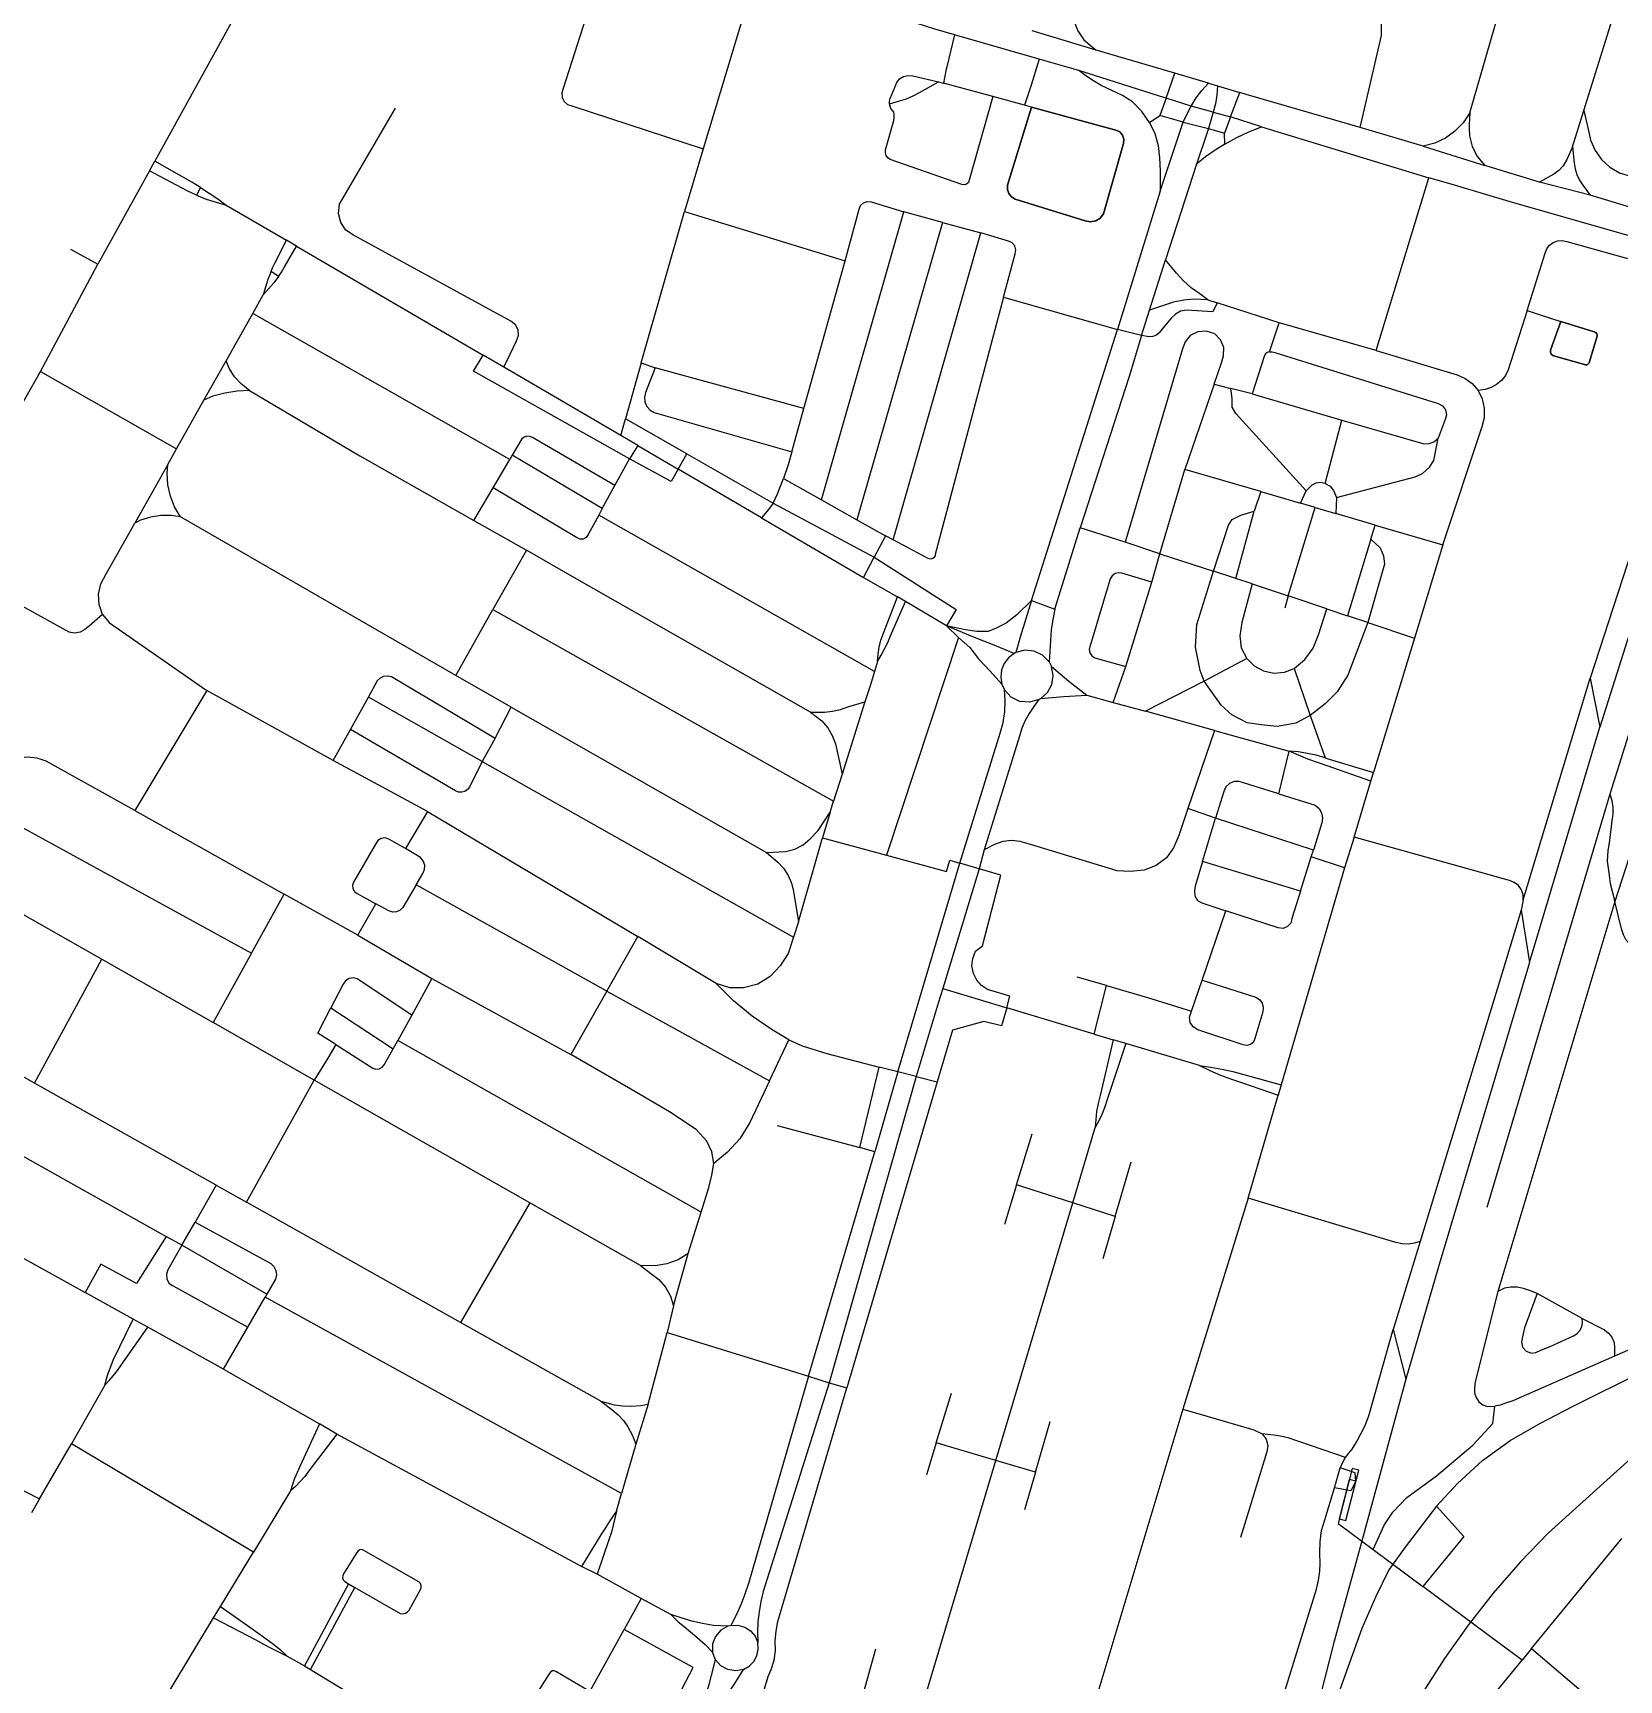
# Model space of a CAD drawing. Header units: metres. Extents: x 327752 to 330302, y 2791504 to 2794271.
# Drawn here: x 328737 to 329458, y 2792438 to 2793187 of the extents above; entities that cross this region are included whole.
import ezdxf

# ---------------------------------------------------------------- set-up
doc = ezdxf.new("R2010")
doc.units = ezdxf.units.M

msp = doc.modelspace()

# ---------------------------------------------------------------- linework, layer by layer
for p, q in [((328849.05, 2793231.64), (328792.1, 2793128.47)), ((329390.12, 2793150.34), (329413.78, 2793232.14)), ((329064.16, 2793209.38), (329041.55, 2793134.05)), ((329442.08, 2793151.47), (329460.45, 2793210.48)), ((329194.33, 2793174.87), (329155.87, 2793185.84)), ((329220.3, 2793178.85), (329191.18, 2793187.62)), ((329256.06, 2793168.44), (329220.3, 2793178.85)), ((329212.34, 2793169.72), (329194.33, 2793174.87)), ((329148.58, 2793164.52), (329150.75, 2793163.93)), ((329173.3, 2793157.77), (329150.75, 2793163.93)), ((329252.11, 2793157.03), (329256.06, 2793168.44)), ((329271.39, 2793163.85), (329256.06, 2793168.44)), ((329271.39, 2793163.85), (329275.41, 2793162.63)), ((329275.41, 2793162.63), (329285.6, 2793159.58)), ((329187.71, 2793153.82), (329173.3, 2793157.77)), ((329190.84, 2793152.99), (329187.71, 2793153.82)), ((329252.11, 2793157.03), (329249.21, 2793149.19)), ((329263.43, 2793153.42), (329252.11, 2793157.03)), ((329281.37, 2793148.51), (329285.6, 2793159.58)), ((329244.48, 2793146.06), (329249.21, 2793149.19)), ((329259.85, 2793146.1), (329249.21, 2793149.19)), ((329273.5, 2793150.66), (329263.43, 2793153.42)), ((329273.5, 2793150.66), (329271.28, 2793143.34)), ((329273.5, 2793150.66), (329281.37, 2793148.51)), ((329281.37, 2793148.51), (329278.58, 2793141.19)), ((329295.44, 2793144.04), (329281.37, 2793148.51)), ((329436.92, 2793134.9), (329442.08, 2793151.47)), ((329249.41, 2793114.71), (329259.85, 2793146.1)), ((329259.85, 2793146.1), (329271.28, 2793143.34)), ((329271.28, 2793143.34), (329278.58, 2793141.19)), ((329278.81, 2793136.19), (329278.58, 2793141.19)), ((329295.44, 2793144.04), (329371.48, 2793120.9)), ((329369, 2793135.28), (329340.23, 2793143.67)), ((329041.55, 2793134.05), (329032.99, 2793105.53)), ((329369, 2793135.28), (329396.95, 2793126.5)), ((328789.64, 2793124.03), (328766.25, 2793081.49)), ((328789.64, 2793124.03), (328792.1, 2793128.47)), ((329265.86, 2793127.07), (329251.75, 2793083.6)), ((329421.81, 2793118.86), (329396.95, 2793126.5)), ((328812.91, 2793116.46), (328811.1, 2793112.96)), ((329347.54, 2793042.3), (329371.48, 2793120.9)), ((329444.88, 2793112.97), (329421.81, 2793118.86)), ((329249.41, 2793114.71), (329229.99, 2793051.9)), ((328824.6, 2793108.44), (328852.01, 2793092.43)), ((329013.29, 2793036.61), (329032.99, 2793105.53)), ((329032.99, 2793105.53), (329106.13, 2793083.08)), ((329095.28, 2792974.41), (329132.82, 2793105.3)), ((329150.36, 2793100.47), (329132.82, 2793105.3)), ((329150.36, 2793100.47), (329111.43, 2792965.24)), ((329127.88, 2792956.11), (329167.82, 2793095.86)), ((329150.36, 2793100.47), (329167.82, 2793095.86)), ((328753.73, 2793088.39), (328766.25, 2793081.49)), ((328856.59, 2793089.76), (328852.01, 2793092.43)), ((328856.59, 2793089.76), (328941.43, 2793040.18)), ((328740.1, 2793032.76), (328766.25, 2793081.49)), ((329087.32, 2793015.87), (329106.13, 2793083.08)), ((329244.51, 2793060.68), (329251.75, 2793083.6)), ((328848.37, 2793075.99), (328845.01, 2793078.15)), ((328836.63, 2793059.09), (328841.45, 2793067.64)), ((329178.14, 2793066.5), (329229.99, 2793051.9)), ((329271.07, 2793065.31), (329275.19, 2793063.99)), ((329303.52, 2793054.94), (329275.19, 2793063.99)), ((328824.55, 2793037.64), (328836.63, 2793059.09)), ((328953.54, 2792992.78), (328836.63, 2793059.09)), ((329240.92, 2793049.11), (329244.51, 2793060.68)), ((329190.82, 2792928.52), (329229.99, 2793051.9)), ((329240.92, 2793049.11), (329229.99, 2793051.9)), ((329299.11, 2793041.71), (329303.52, 2793054.94)), ((329347.54, 2793042.3), (329303.52, 2793054.94)), ((328814.44, 2793019.69), (328824.55, 2793037.64)), ((328950.79, 2793034.7), (328941.43, 2793040.18)), ((329004, 2793003.62), (328950.79, 2793034.7)), ((329013.29, 2793036.61), (329006.16, 2793011.17)), ((329013.29, 2793036.61), (329019.6, 2793034.33)), ((329087.32, 2793015.87), (329019.6, 2793034.33)), ((328705.52, 2792971.87), (328740.1, 2793032.76)), ((328740.1, 2793032.76), (328801.95, 2792997.51)), ((329273.87, 2793027.03), (329260.63, 2792988.16)), ((329273.87, 2793027.03), (329281.51, 2793025.04)), ((328801.95, 2792997.51), (328814.44, 2793019.69)), ((329291.14, 2793022.51), (329281.51, 2793025.04)), ((329291.14, 2793022.51), (329331.95, 2793010.67)), ((329081.81, 2792996.21), (329087.32, 2793015.87)), ((329004, 2793003.62), (329006.16, 2793011.17)), ((329034.02, 2792995.31), (329006.16, 2793011.17)), ((329324.35, 2792981.85), (329331.95, 2793010.67)), ((328797.95, 2792990.43), (328801.95, 2792997.51)), ((329011.82, 2792999.05), (329004, 2793003.62)), ((329011.82, 2792999.05), (329007.95, 2792993.04)), ((329011.82, 2792999.05), (329030.19, 2792988.31)), ((328797.95, 2792990.43), (328782.95, 2792963.79)), ((328945.97, 2792979.87), (328953.54, 2792992.78)), ((328954.64, 2792994.66), (328953.54, 2792992.78)), ((328995.61, 2792970.38), (328954.64, 2792994.66)), ((329001.38, 2792980.93), (329007.95, 2792993.04)), ((329030.19, 2792988.31), (329034.02, 2792995.31)), ((329034.02, 2792995.31), (329073.35, 2792972.91)), ((329067.99, 2792966.23), (329030.19, 2792988.31)), ((329078.1, 2792984.14), (329095.28, 2792974.41)), ((329249.21, 2792949.85), (329260.63, 2792988.16)), ((329295.18, 2792978.08), (329260.63, 2792988.16)), ((328937.25, 2792964.97), (328945.97, 2792979.87)), ((328995.61, 2792970.38), (329001.38, 2792980.93)), ((329095.28, 2792974.41), (329111.43, 2792965.24)), ((329295.18, 2792978.08), (329292.12, 2792969.16)), ((329295.18, 2792978.08), (329313.17, 2792972.82)), ((329313.17, 2792972.82), (329315.75, 2792978.5)), ((329329.55, 2792975.4), (329329.16, 2792968.15)), ((329482.82, 2792977.12), (329449.35, 2792871.01)), ((328928.94, 2792894.4), (328803.73, 2792966.63)), ((328995.61, 2792970.38), (328994, 2792967.43)), ((329119.48, 2792896.29), (328994, 2792967.43)), ((329073.35, 2792972.91), (329119.23, 2792948.21)), ((329283.83, 2792938.57), (329292.12, 2792969.16)), ((329307.57, 2792930.63), (329319.84, 2792970.87)), ((329319.84, 2792970.87), (329313.17, 2792972.82)), ((329319.84, 2792970.87), (329329.16, 2792968.15)), ((329347.12, 2792962.91), (329329.16, 2792968.15)), ((328937.25, 2792964.97), (328961.09, 2792951.4)), ((329067.99, 2792966.23), (329114.39, 2792939.11)), ((329111.43, 2792965.24), (329124.46, 2792958.01)), ((329233.43, 2792955.11), (329213.01, 2792961.56)), ((329345.21, 2792956.53), (329347.12, 2792962.91)), ((329347.12, 2792962.91), (329377.91, 2792953.86)), ((329467.98, 2792964.06), (329444.86, 2792893.2)), ((329124.46, 2792958.01), (329119.23, 2792948.21)), ((329127.88, 2792956.11), (329124.46, 2792958.01)), ((329249.21, 2792949.85), (329233.43, 2792955.11)), ((329345.21, 2792956.53), (329334.57, 2792921.59)), ((329377.91, 2792953.86), (329364.97, 2792911.5)), ((328961.09, 2792951.4), (328945.77, 2792924.44)), ((329114.39, 2792939.11), (329119.23, 2792948.21)), ((329245.55, 2792936.85), (329249.21, 2792949.85)), ((329249.21, 2792949.85), (329273.67, 2792941.98)), ((329114.39, 2792939.11), (329129.86, 2792930.2)), ((329233.66, 2792898.52), (329245.55, 2792936.85)), ((329283.83, 2792938.57), (329273.67, 2792941.98)), ((329291.23, 2792936.1), (329283.83, 2792938.57)), ((329133.46, 2792928.08), (329129.86, 2792930.2)), ((329291.23, 2792936.1), (329307.57, 2792930.63)), ((329307.57, 2792930.63), (329306.02, 2792925.05)), ((329325.1, 2792924.76), (329307.57, 2792930.63)), ((328928.94, 2792894.4), (328945.77, 2792924.44)), ((328945.77, 2792924.44), (329100.73, 2792837.25)), ((329152.2, 2792917.02), (329133.46, 2792928.08)), ((329190.82, 2792928.52), (329201.5, 2792924.65)), ((329325.1, 2792924.76), (329334.57, 2792921.59)), ((329343.74, 2792918.52), (329334.57, 2792921.59)), ((329152.2, 2792917.02), (329157.58, 2792911.8)), ((329343.74, 2792918.52), (329364.97, 2792911.5)), ((329157.58, 2792911.8), (329124.87, 2792812.78)), ((329364.97, 2792911.5), (329346.3, 2792850.41)), ((329120.79, 2792900.84), (329119.48, 2792896.29)), ((329183.71, 2792904.89), (329182.94, 2792904.49)), ((329198.79, 2792900.63), (329199.88, 2792898.53)), ((329288.71, 2792902.25), (329269.29, 2792891.84)), ((328954.16, 2792880.05), (328928.94, 2792894.4)), ((329227.96, 2792882.23), (329233.66, 2792898.52)), ((329269.29, 2792891.84), (329242.66, 2792878.17)), ((329310.34, 2792897.69), (329317.56, 2792876.24)), ((329414.46, 2792792.36), (329444.86, 2792893.2)), ((329444.86, 2792893.2), (329449.35, 2792871.01)), ((328815.82, 2792887.59), (328782.98, 2792832.98)), ((328873.27, 2792855.81), (328815.82, 2792887.59)), ((328881.1, 2792869.92), (328889.24, 2792884.6)), ((328940.96, 2792855.4), (328889.24, 2792884.6)), ((329177.38, 2792890.58), (329178.6, 2792887.92)), ((329215.98, 2792885.54), (329227.96, 2792882.23)), ((328946.82, 2792866), (328954.16, 2792880.05)), ((328954.16, 2792880.05), (329070.37, 2792813.97)), ((329115.09, 2792882.46), (329104.65, 2792849.6)), ((329195, 2792883.98), (329194.13, 2792883.5)), ((329227.96, 2792882.23), (329242.66, 2792878.17)), ((329274.06, 2792869.5), (329242.66, 2792878.17)), ((329465.53, 2792877.69), (329453.87, 2792840.5)), ((328873.27, 2792855.81), (328881.1, 2792869.92)), ((329274.06, 2792869.5), (329261.92, 2792833.9)), ((329274.06, 2792869.5), (329308.04, 2792860.11)), ((329317.56, 2792876.24), (329324.35, 2792857.07)), ((328946.82, 2792866), (328940.96, 2792855.4)), ((328916.06, 2792832.59), (328873.27, 2792855.81)), ((328940.96, 2792855.4), (329082.58, 2792775.42)), ((329303.27, 2792840.67), (329308.04, 2792860.11)), ((329104.65, 2792849.6), (329100.73, 2792837.25)), ((329345.11, 2792846.39), (329346.3, 2792850.41)), ((329337.55, 2792820.99), (329345.11, 2792846.39)), ((329453.87, 2792840.5), (329397.89, 2792652.42)), ((328712, 2792836.26), (328836.11, 2792768.22)), ((328782.98, 2792832.98), (328850.92, 2792795.02)), ((328916.06, 2792832.59), (328906.04, 2792815.7)), ((328916.06, 2792832.59), (329011.79, 2792775.77)), ((329099.18, 2792832.37), (329095.83, 2792820.65)), ((329099.18, 2792832.37), (329100.73, 2792837.25)), ((329274.56, 2792829.6), (329261.92, 2792833.9)), ((329268.66, 2792809.82), (329274.56, 2792829.6)), ((329319.02, 2792814.99), (329274.56, 2792829.6)), ((329084.91, 2792782.34), (329095.83, 2792820.65)), ((329095.83, 2792820.65), (329124.87, 2792812.78)), ((329337.55, 2792820.99), (329333.2, 2792806.96)), ((329169.35, 2792815.22), (329167.03, 2792806.54)), ((329313.17, 2792796.31), (329268.66, 2792809.82)), ((329313.17, 2792796.31), (329318.09, 2792812.05)), ((329318.09, 2792812.05), (329319.02, 2792814.99)), ((329333.2, 2792806.96), (329318.09, 2792812.05)), ((329129.99, 2792714.12), (329158.26, 2792809.15)), ((329167.03, 2792806.54), (329150.44, 2792752.07)), ((329167.03, 2792806.54), (329158.26, 2792809.15)), ((329333.2, 2792806.96), (329304.41, 2792708.26)), ((328711.11, 2792797.75), (328767.98, 2792765.39)), ((328836.11, 2792768.22), (328850.92, 2792795.02)), ((328884.43, 2792776.29), (328850.92, 2792795.02)), ((328997.62, 2792750.87), (328911.03, 2792799.25)), ((328884.43, 2792776.29), (328892.69, 2792790.59)), ((329268.43, 2792755.87), (329279.28, 2792787.42)), ((329456.2, 2792791.61), (329402.94, 2792614.29)), ((329414.46, 2792792.36), (329413.47, 2792787.77)), ((329413.47, 2792787.77), (329417.34, 2792763.92)), ((329084.91, 2792782.34), (329082.58, 2792775.42)), ((328884.43, 2792776.29), (328918.16, 2792756.65)), ((328997.62, 2792750.87), (329011.79, 2792775.77)), ((329047.46, 2792754.29), (329011.79, 2792775.77)), ((328737.37, 2792709.1), (328767.98, 2792765.39)), ((328767.98, 2792765.39), (328818.63, 2792736.58)), ((328836.11, 2792768.22), (328818.63, 2792736.58)), ((329224.91, 2792753.42), (329211.62, 2792757.18)), ((328918.16, 2792756.65), (328908.95, 2792739.89)), ((328918.16, 2792756.65), (328981.28, 2792722.13)), ((328997.62, 2792750.87), (328981.28, 2792722.13)), ((328997.62, 2792750.87), (329071.67, 2792710.02)), ((329150.44, 2792752.07), (329179.63, 2792743.28)), ((329219.26, 2792731.37), (329224.91, 2792753.42)), ((329263.53, 2792741.81), (329268.43, 2792755.87)), ((328737.37, 2792709.1), (328678.5, 2792742.19)), ((328872.15, 2792743.25), (328900.57, 2792724.66)), ((329219.26, 2792731.37), (329179.63, 2792743.28)), ((328864.56, 2792710.45), (328818.63, 2792736.58)), ((328908.95, 2792739.89), (328902.62, 2792728.38)), ((328900.57, 2792724.66), (328902.62, 2792728.38)), ((329040.6, 2792650.4), (328902.62, 2792728.38)), ((329071.67, 2792710.02), (329080.48, 2792728.72)), ((329219.26, 2792731.37), (329228.02, 2792728.75)), ((329233.75, 2792727.02), (329228.02, 2792728.75)), ((329267.24, 2792717.02), (329233.75, 2792727.02)), ((328651.51, 2792721.04), (328797.33, 2792639.33)), ((329138.31, 2792712.04), (329098.75, 2792572.77)), ((329112.68, 2792679.71), (329121.6, 2792716.3)), ((329129.99, 2792714.12), (329119.57, 2792677.86)), ((329129.99, 2792714.12), (329121.6, 2792716.3)), ((329138.31, 2792712.04), (329129.99, 2792714.12)), ((329138.31, 2792712.04), (329147.89, 2792709.65)), ((328820.02, 2792662.67), (328737.37, 2792709.1)), ((328833.87, 2792654.9), (328864.56, 2792710.45)), ((328962.65, 2792654.65), (328864.56, 2792710.45)), ((329147.89, 2792709.65), (329106.82, 2792570.42)), ((329304.41, 2792708.26), (329303.03, 2792703.54)), ((329289.31, 2792656.65), (329303.03, 2792703.54)), ((329075.13, 2792689.75), (329112.68, 2792679.71)), ((328635.02, 2792683.17), (328760.35, 2792613.82)), ((329184.06, 2792662.8), (329191.15, 2792685.94)), ((329209.63, 2792654.62), (329219.83, 2792688.79)), ((329089.46, 2792575.77), (329119.57, 2792677.86)), ((329119.57, 2792677.86), (329112.68, 2792679.71)), ((329228.83, 2792648.4), (329236.1, 2792673.29)), ((328820.02, 2792662.67), (328810.43, 2792645.83)), ((328820.02, 2792662.67), (328833.87, 2792654.9)), ((329184.06, 2792662.8), (329178.53, 2792644.79)), ((329209.63, 2792654.62), (329184.06, 2792662.8)), ((328931.16, 2792600.22), (328833.87, 2792654.9)), ((328962.65, 2792654.65), (328931.16, 2792600.22)), ((329012.98, 2792626.02), (328962.65, 2792654.65)), ((329174.61, 2792537.36), (329209.63, 2792654.62)), ((329228.83, 2792648.4), (329209.63, 2792654.62)), ((329289.31, 2792656.65), (329259.65, 2792560.79)), ((328804.44, 2792635.34), (328810.43, 2792645.83)), ((329034.72, 2792631.55), (329040.6, 2792650.4)), ((329228.83, 2792648.4), (329223.2, 2792629.09)), ((328804.44, 2792635.34), (328797.33, 2792639.33)), ((329367.6, 2792637.04), (329355.31, 2792596.97)), ((328843.09, 2792613.07), (328804.44, 2792635.34)), ((329028.07, 2792607.74), (329034.72, 2792631.55)), ((328782.25, 2792601.7), (328760.35, 2792613.82)), ((328834.41, 2792598.05), (328842.29, 2792611.67)), ((328843.09, 2792613.07), (328842.29, 2792611.67)), ((329004.37, 2792522.45), (328842.29, 2792611.67)), ((329028.07, 2792607.74), (329025.15, 2792595.68)), ((329441.21, 2792601.98), (329420.83, 2792613.32)), ((328788.91, 2792598.1), (328782.25, 2792601.7)), ((328994.91, 2792564.41), (328931.16, 2792600.22)), ((328823.37, 2792578.94), (328788.91, 2792598.1)), ((328823.37, 2792578.94), (328834.41, 2792598.05)), ((329016.42, 2792562.95), (329025.15, 2792595.68)), ((329025.15, 2792595.68), (329089.46, 2792575.77)), ((329355.31, 2792596.97), (329361.03, 2792574.43)), ((328823.37, 2792578.94), (328867.01, 2792554.1)), ((328769.37, 2792571.71), (328754.17, 2792544.95)), ((329089.46, 2792575.77), (329098.75, 2792572.77)), ((329098.75, 2792572.77), (329106.82, 2792570.42)), ((329016.42, 2792562.95), (329010.94, 2792544.9)), ((329147.5, 2792545.37), (329154.37, 2792568.02)), ((329192.61, 2792532.08), (329199.33, 2792555.09)), ((329259.65, 2792560.79), (329212.04, 2792402.16)), ((328874.92, 2792549.41), (328867.01, 2792554.1)), ((328986.21, 2792489.17), (328874.92, 2792549.41)), ((328739.69, 2792519.99), (328754.17, 2792544.95)), ((328836.91, 2792495.72), (328754.17, 2792544.95)), ((329010.94, 2792544.9), (329004.37, 2792522.45)), ((329147.5, 2792545.37), (329143.09, 2792530.81)), ((329174.61, 2792537.36), (329147.5, 2792545.37)), ((329139.78, 2792420.73), (329174.61, 2792537.36)), ((329192.61, 2792532.08), (329174.61, 2792537.36)), ((329192.61, 2792532.08), (329187.61, 2792514.92)), ((329328.59, 2792525.01), (329331.24, 2792534.09)), ((328739.69, 2792519.99), (328735.98, 2792513.59)), ((328853.82, 2792523.56), (328836.91, 2792495.72)), ((329002.05, 2792514.34), (329004.37, 2792522.45)), ((328821.93, 2792470.95), (328836.91, 2792495.72)), ((329346.26, 2792496.85), (329368.75, 2792480.12)), ((329418.22, 2792451.83), (329459.28, 2792501.93)), ((328993.34, 2792485.63), (328986.21, 2792489.17)), ((328880.18, 2792481.35), (328860.14, 2792443.98)), ((328862.85, 2792442.34), (328883.13, 2792479.66)), ((328880.18, 2792481.35), (328883.13, 2792479.66)), ((329013.37, 2792474.68), (328993.34, 2792485.63)), ((329013.37, 2792474.68), (329005.56, 2792460.55)), ((329026.79, 2792467.32), (329013.37, 2792474.68)), ((328799.07, 2792433.15), (328818.85, 2792465.86)), ((328818.85, 2792465.86), (328821.93, 2792470.95)), ((328989.95, 2792432.35), (329005.56, 2792460.55)), ((329054.08, 2792462.37), (329052.68, 2792461.97)), ((329047.17, 2792446.67), (329045.77, 2792450.28)), ((329113.6, 2792428.88), (329120.06, 2792451.67)), ((329418.22, 2792451.83), (329413.92, 2792446.59)), ((329418.22, 2792451.83), (329480.21, 2792399.21)), ((328852.25, 2792448.42), (328860.14, 2792443.98)), ((328860.14, 2792443.98), (328862.85, 2792442.34)), ((328862.85, 2792442.34), (328917.65, 2792409.3))]:
    msp.add_line(p, q)
for points in [[(328999.44, 2793229.22), (328977.83, 2793161.42), (328977.21, 2793159.46), (328977.36, 2793157.43), (328978.27, 2793155.59), (328979.82, 2793154.25), (328981.76, 2793153.57), (329041.55, 2793134.05)], [(329155.87, 2793185.84), (329146.43, 2793188.53), (329127.4, 2793194.69), (329115.03, 2793198.1), (329100.48, 2793201.91), (329064.16, 2793209.38)], [(329208.83, 2793202.57), (329209.45, 2793197.22), (329210.11, 2793192.3), (329211.88, 2793187.67), (329214.69, 2793183.58), (329220.3, 2793178.85)], [(329340.23, 2793143.67), (329349.98, 2793185.6), (329350.06, 2793191.78), (329348.01, 2793197.89), (329344.79, 2793202.49)], [(329155.87, 2793185.84), (329152.26, 2793171.25), (329152.07, 2793170.33), (329151.24, 2793166.34), (329150.75, 2793163.93)], [(329194.33, 2793174.87), (329190.61, 2793163.03), (329187.71, 2793153.82)], [(329244.48, 2793146.06), (329241.02, 2793151.07), (329236.74, 2793155.39), (329232.16, 2793158.3), (329222.52, 2793162.86), (329218.96, 2793164.89), (329215.56, 2793167.19), (329212.34, 2793169.72)], [(329252.11, 2793157.03), (329249.01, 2793158.02), (329212.34, 2793169.72)], [(329126.26, 2793154.47), (329126.29, 2793155.68), (329126.6, 2793156.87), (329129.51, 2793164.16), (329130.85, 2793165.81), (329132.66, 2793166.94), (329134.73, 2793167.41), (329136.85, 2793167.19), (329148.58, 2793164.52)], [(329126.26, 2793154.47), (329130.76, 2793155.79), (329133.96, 2793156.75), (329137.04, 2793158.06), (329139.95, 2793159.7), (329148.58, 2793164.52)], [(329263.43, 2793153.42), (329265.65, 2793157.15), (329268.31, 2793160.58), (329271.39, 2793163.85)], [(329275.41, 2793162.63), (329275.09, 2793158.43), (329274.48, 2793154.5), (329273.5, 2793150.66)], [(329173.3, 2793157.77), (329162.52, 2793119.7), (329162.11, 2793118.71), (329161.31, 2793117.99), (329160.29, 2793117.66), (329159.21, 2793117.8), (329126.61, 2793129.12), (329125.52, 2793129.89), (329124.75, 2793130.99), (329124.36, 2793132.27), (329124.42, 2793133.61), (329128.17, 2793146.92), (329128.43, 2793148.22), (329128.36, 2793149.54), (329128.27, 2793150.69), (329126.91, 2793152.34), (329126.47, 2793153.38), (329126.26, 2793154.47)], [(329340.23, 2793143.67), (329288.43, 2793158.76), (329285.6, 2793159.58)], [(328950.79, 2793034.7), (328953.72, 2793040.65), (328956.62, 2793046.66), (328957.5, 2793049.12), (328957.31, 2793051.73), (328956.07, 2793054.03), (328954.01, 2793055.66), (328882.51, 2793094.72), (328879.03, 2793097.09), (328876.63, 2793100.56), (328875.64, 2793104.64), (328876.17, 2793108.81), (328878.19, 2793112.5), (328901.63, 2793152.55)], [(329190.84, 2793152.99), (329179.96, 2793117.56), (329179.85, 2793115.57), (329180.46, 2793113.68), (329181.72, 2793112.13), (329183.45, 2793111.13), (329215.2, 2793101.22), (329217.61, 2793100.77), (329220.01, 2793101.22), (329222.1, 2793102.47), (329223.59, 2793104.41), (329232.59, 2793136.46), (329232.82, 2793138.41), (329232.25, 2793140.27), (329230.96, 2793141.73), (329229.18, 2793142.55), (329190.84, 2793152.99)], [(329190.84, 2793152.99), (329229.18, 2793142.55), (329230.96, 2793141.73), (329232.25, 2793140.27), (329232.82, 2793138.41), (329232.59, 2793136.46), (329223.59, 2793104.41), (329222.1, 2793102.47), (329220.01, 2793101.22), (329217.61, 2793100.77), (329215.2, 2793101.22), (329183.45, 2793111.13), (329181.72, 2793112.13), (329180.46, 2793113.68), (329179.85, 2793115.57), (329179.96, 2793117.56), (329190.84, 2793152.99)], [(329259.85, 2793146.1), (329261.62, 2793149.94), (329263.43, 2793153.42)], [(329390.12, 2793150.34), (329387.16, 2793145.88), (329383.43, 2793142.03), (329379.06, 2793138.91), (329374.2, 2793136.64), (329369, 2793135.28)], [(329390.12, 2793150.34), (329389.9, 2793145.16), (329389.93, 2793143.22), (329389.98, 2793140), (329391.23, 2793135.01), (329393.59, 2793130.43), (329396.95, 2793126.5)], [(329442.08, 2793151.47), (329444.04, 2793142.98), (329445.08, 2793137.97), (329447.14, 2793133.29), (329450.12, 2793129.13), (329453.9, 2793125.66), (329458.32, 2793123.05), (329486.07, 2793114.62), (329492.34, 2793113.7), (329497.83, 2793113.55), (329501.49, 2793114.32), (329504.14, 2793115.58)], [(329244.48, 2793146.06), (329246.85, 2793140.96), (329248.37, 2793135.54), (329249, 2793129.95), (329249.32, 2793124.05), (329249.41, 2793114.71)], [(329271.28, 2793143.34), (329270.21, 2793140.14), (329265.86, 2793127.07)], [(329278.81, 2793136.19), (329284.19, 2793139.15), (329289.74, 2793141.77), (329295.44, 2793144.04)], [(329278.81, 2793136.19), (329274.33, 2793133.38), (329270.01, 2793130.34), (329265.86, 2793127.07)], [(329436.92, 2793134.9), (329434.3, 2793129.2), (329432.7, 2793126.32), (329430.84, 2793124.37), (329428.33, 2793122.44), (329421.81, 2793118.86)], [(329436.92, 2793134.9), (329437.59, 2793127.69), (329438.04, 2793124.97), (329438.85, 2793122.34), (329440.02, 2793119.84), (329441.52, 2793117.53), (329444.88, 2793112.97)], [(328811.1, 2793112.96), (328806.85, 2793114.94), (328789.64, 2793124.03)], [(328812.91, 2793116.46), (328808.92, 2793118.84), (328792.1, 2793128.47)], [(328812.91, 2793116.46), (328816.88, 2793113.91), (328820.79, 2793111.24), (328824.6, 2793108.44)], [(329505.07, 2793081.43), (329501.03, 2793082.75), (329483.35, 2793088.48), (329409.62, 2793109.59), (329381.72, 2793118.02), (329371.48, 2793120.9)], [(328811.1, 2793112.96), (328815.51, 2793111.2), (328820.03, 2793109.69), (328824.6, 2793108.44)], [(329106.13, 2793083.08), (329112.44, 2793106.5), (329113.09, 2793108.19), (329114.39, 2793109.45), (329116.11, 2793110.04), (329117.93, 2793109.86), (329132.82, 2793105.3)], [(329507.82, 2793093.57), (329484.49, 2793101), (329444.88, 2793112.97)], [(329178.14, 2793066.5), (329183.38, 2793086.21), (329183.76, 2793088.05), (329183.3, 2793089.87), (329182.09, 2793091.31), (329180.36, 2793092.08), (329167.82, 2793095.86)], [(328845.01, 2793078.15), (328845.68, 2793079.94), (328846.64, 2793081.96), (328852.01, 2793092.43)], [(328848.37, 2793075.99), (328849.67, 2793077.97), (328850.86, 2793080.01), (328856.59, 2793089.76)], [(329416.31, 2793060.46), (329424.48, 2793086.52), (329425.2, 2793088.48), (329426.45, 2793090.16), (329428.13, 2793091.42), (329430.11, 2793092.14), (329432.21, 2793092.28), (329434.26, 2793091.81), (329478.29, 2793079.57), (329481.81, 2793077.99), (329486.55, 2793073.84), (329490.29, 2793068.76)], [(329271.07, 2793065.31), (329267.42, 2793068.1), (329263.51, 2793070.83), (329259.93, 2793073.98), (329256.73, 2793077.52), (329251.75, 2793083.6)], [(328845.01, 2793078.15), (328843.51, 2793074.52), (328842.39, 2793071.1), (328841.45, 2793067.64)], [(328848.37, 2793075.99), (328846.22, 2793073.05), (328843.87, 2793070.28), (328841.45, 2793067.64)], [(329178.14, 2793066.5), (329147.07, 2792949.51), (329146.79, 2792948.41), (329145.96, 2792947.61), (329144.84, 2792947.37), (329143.76, 2792947.74), (329127.88, 2792956.11)], [(329275.19, 2793063.99), (329273.33, 2793059.91), (329261.25, 2793060.71), (329258.63, 2793060.13), (329256.27, 2793058.88), (329254.3, 2793057.06), (329249.96, 2793051.75), (329248.95, 2793050.37), (329247.6, 2793049.31), (329246.02, 2793048.64), (329244.31, 2793048.43), (329240.92, 2793049.11)], [(329271.07, 2793065.31), (329264.79, 2793065.61), (329260.05, 2793065.22), (329255.39, 2793064.27), (329250.88, 2793062.79), (329244.51, 2793060.68)], [(329416.31, 2793060.46), (329407.65, 2793033.45), (329406.35, 2793030.89), (329404.57, 2793028.64), (329402.37, 2793026.8), (329399.84, 2793025.44), (329397.09, 2793024.61), (329393.91, 2793024.16)], [(329416.31, 2793060.46), (329422.69, 2793058.32), (329431.58, 2793055.52)], [(329240.92, 2793049.11), (329235.18, 2793030.51), (329213.01, 2792961.56)], [(329273.87, 2793027.03), (329277.16, 2793036.67), (329278.08, 2793039.91), (329278.23, 2793043.67), (329276.84, 2793047.17), (329274.15, 2793049.82), (329270.2, 2793051.02), (329266.43, 2793050.81), (329263.05, 2793049.1), (329260.65, 2793046.19), (329259.54, 2793043.11), (329233.43, 2792955.11)], [(329431.58, 2793055.52), (329446.75, 2793050.75), (329447.5, 2793050.44), (329447.99, 2793049.82), (329448.13, 2793049.04), (329447.87, 2793048.28), (329444.4, 2793036.74), (329444.06, 2793036.19), (329443.5, 2793035.84), (329442.86, 2793035.77), (329442.27, 2793035.9), (329428.78, 2793039.69), (329427.89, 2793040.01), (329427.22, 2793040.67), (329426.88, 2793041.55), (329426.93, 2793042.48), (329431.58, 2793055.52)], [(329431.58, 2793055.52), (329426.93, 2793042.48), (329426.88, 2793041.55), (329427.22, 2793040.67), (329427.89, 2793040.01), (329428.78, 2793039.69), (329442.27, 2793035.9), (329442.86, 2793035.77), (329443.5, 2793035.84), (329444.06, 2793036.19), (329444.4, 2793036.74), (329447.87, 2793048.28), (329448.13, 2793049.04), (329447.99, 2793049.82), (329447.5, 2793050.44), (329446.75, 2793050.75), (329431.58, 2793055.52)], [(329299.11, 2793041.71), (329298.06, 2793041.39), (329297.18, 2793040.73), (329296.79, 2793039.98), (329291.14, 2793022.51)], [(329299.11, 2793041.71), (329300.21, 2793041.68), (329301.44, 2793041.43), (329375.83, 2793018.19), (329377.77, 2793017.08), (329379.07, 2793015.28), (329379.52, 2793013.1), (329379.02, 2793010.94), (329375.84, 2793002.42)], [(329347.54, 2793042.3), (329384.37, 2793031.23), (329388.06, 2793029.61), (329391.29, 2793027.21), (329393.91, 2793024.16)], [(328835.16, 2793024.12), (328831.53, 2793026.98), (328828.41, 2793030.37), (328825.89, 2793034.21), (328824.55, 2793037.64)], [(329007.95, 2792993.04), (328937.08, 2793032.92), (328941.43, 2793040.18)], [(329019.6, 2793034.33), (329015.23, 2793023.24), (329014.79, 2793021.09), (329015.02, 2793018.9), (329015.9, 2793016.88), (329017.35, 2793015.21), (329019.23, 2793014.04), (329081.81, 2792996.21)], [(328835.16, 2793024.12), (328829.54, 2793023.8), (328823.97, 2793022.93), (328818.51, 2793021.51), (328814.44, 2793019.69)], [(328835.16, 2793024.12), (328885.35, 2792994.32), (328937.25, 2792964.97)], [(329315.75, 2792978.5), (329283.68, 2793013.69), (329282.16, 2793016.56), (329282.03, 2793020.46), (329281.51, 2793025.04)], [(329377.91, 2792953.86), (329395.75, 2793007.65), (329396.83, 2793011.82), (329396.87, 2793016.13), (329395.88, 2793020.32), (329393.91, 2793024.16)], [(329331.95, 2793010.67), (329368.76, 2793000), (329371.38, 2792999.84), (329373.87, 2793000.69), (329375.84, 2793002.42)], [(329001.38, 2792980.93), (328963.91, 2793002.72), (328962.68, 2793003.2), (328961.34, 2793003.25), (328960.06, 2793002.87), (328958.98, 2793002.09), (328954.64, 2792994.66)], [(329329.55, 2792975.4), (329365.28, 2792984.83), (329368.61, 2792986.34), (329371.89, 2792989.26), (329373.76, 2792992.33), (329375.84, 2793002.42)], [(328803.73, 2792966.63), (328801.11, 2792971.21), (328799.23, 2792976.1), (328798.08, 2792981.21), (328797.68, 2792986.43), (328797.95, 2792990.43)], [(329030.19, 2792988.31), (329026.98, 2792982.66), (329007.95, 2792993.04)], [(329081.81, 2792996.21), (329080.1, 2792990.3), (329078.1, 2792984.14)], [(329073.35, 2792972.91), (329075.3, 2792977.02), (329078.1, 2792984.14)], [(329324.35, 2792981.85), (329322.28, 2792982.22), (329320.21, 2792981.95), (329318.31, 2792981.07), (329315.75, 2792978.5)], [(329324.35, 2792981.85), (329326.59, 2792980.59), (329328.2, 2792978.6), (329329.55, 2792975.4)], [(328994, 2792967.43), (328989.2, 2792958.64), (328988.33, 2792957.3), (328986.94, 2792956.53), (328985.34, 2792956.51), (328983.93, 2792957.25), (328945.97, 2792979.87)], [(328803.73, 2792966.63), (328799.57, 2792967.2), (328794.83, 2792967.18), (328790.12, 2792966.49), (328785.57, 2792965.14), (328782.95, 2792963.79)], [(329073.35, 2792972.91), (329071.14, 2792969.9), (329067.99, 2792966.23)], [(329273.67, 2792941.98), (329280.42, 2792962.86), (329282.07, 2792965.39), (329286.02, 2792967.36), (329292.12, 2792969.16)], [(328768.34, 2792922.26), (328766.83, 2792926.71), (328766.51, 2792931.52), (328767.6, 2792936.2), (328769.77, 2792940.39), (328782.95, 2792963.79)], [(329201.5, 2792924.65), (329202.61, 2792928.53), (329213.01, 2792961.56)], [(329345.21, 2792956.53), (329349.47, 2792952.59), (329350.91, 2792948.93), (329351.41, 2792945.04), (329343.74, 2792918.52)], [(329090.31, 2792877.81), (328981.97, 2792939.5), (328961.09, 2792951.4)], [(329119.23, 2792948.21), (329156.63, 2792924.51), (329152.2, 2792917.02)], [(328768.34, 2792922.26), (328762.22, 2792916.96), (328760.33, 2792915.31), (328758.1, 2792914.15), (328755.6, 2792913.76), (328753.11, 2792914.17), (328708.81, 2792938.65), (328706.17, 2792940.11), (328704.15, 2792940.99), (328702.4, 2792941.61), (328700.44, 2792941.54), (328699.05, 2792941.31), (328696.62, 2792941.32), (328695, 2792941.77), (328690.07, 2792943.73)], [(329245.55, 2792936.85), (329231.97, 2792941.03), (329230.36, 2792941.22), (329228.8, 2792940.79), (329227.5, 2792939.84), (329226.65, 2792938.45), (329217.58, 2792908.01), (329217.1, 2792906.41), (329217.28, 2792904.74), (329218.21, 2792903.34), (329219.68, 2792902.5), (329233.66, 2792898.52)], [(329269.29, 2792891.84), (329267.55, 2792896.77), (329265.39, 2792907.29), (329266.06, 2792917.62), (329273.67, 2792941.98)], [(329120.79, 2792900.84), (329121.01, 2792904.12), (329121.53, 2792907.37), (329122.35, 2792910.57), (329123.45, 2792913.68), (329129.86, 2792930.2)], [(329291.23, 2792936.1), (329286.53, 2792918.5), (329285.51, 2792912.47), (329286.25, 2792907.1), (329288.71, 2792902.25)], [(328768.34, 2792922.26), (328771.53, 2792918.42), (328775.49, 2792915.66), (328815.82, 2792887.59)], [(329120.79, 2792900.84), (329122.45, 2792903.64), (329124, 2792906.52), (329125.42, 2792909.49), (329126.68, 2792912.5), (329133.46, 2792928.08)], [(329190.82, 2792928.52), (329184.1, 2792922.06), (329179.29, 2792918.33), (329174.7, 2792915.92), (329171.18, 2792914.44), (329165.99, 2792914.52), (329160.74, 2792915.23), (329152.2, 2792917.02)], [(329190.82, 2792928.52), (329185.66, 2792911.91), (329183.71, 2792904.89)], [(329201.5, 2792924.65), (329200.47, 2792919.97), (329199.8, 2792915.21), (329199.47, 2792910.43), (329198.79, 2792900.63)], [(329310.34, 2792897.69), (329315.06, 2792901.73), (329318.97, 2792906.88), (329321.34, 2792913.03), (329325.1, 2792924.76)], [(329182.94, 2792904.49), (329173.03, 2792908.56), (329169.18, 2792910.13), (329164.91, 2792911.74), (329152.2, 2792917.02)], [(329343.74, 2792918.52), (329334.62, 2792894.65), (329329.8, 2792887.05), (329324.32, 2792881.61), (329317.56, 2792876.24)], [(329157.58, 2792911.8), (329162.71, 2792907.2), (329166.73, 2792902.05), (329172.07, 2792896.39), (329177.38, 2792890.58)], [(329182.94, 2792904.49), (329180.35, 2792902.55), (329178.38, 2792899.98), (329177.18, 2792896.98), (329176.84, 2792893.77), (329177.38, 2792890.58)], [(329198.79, 2792900.63), (329195.86, 2792903.7), (329192.05, 2792905.56), (329187.81, 2792905.97), (329183.71, 2792904.89)], [(329288.71, 2792902.25), (329292.09, 2792898.83), (329296.33, 2792896.54), (329301.05, 2792895.54), (329305.85, 2792895.94), (329310.34, 2792897.69)], [(328889.24, 2792884.6), (328893.45, 2792892.18), (328894.69, 2792893.41), (328896.26, 2792894.17), (328898.01, 2792894.35), (328899.7, 2792893.94), (328946.82, 2792866)], [(329119.48, 2792896.29), (329117.39, 2792889.7), (329115.09, 2792882.46)], [(329195, 2792883.98), (329198.13, 2792886.72), (329200.12, 2792890.36), (329200.73, 2792894.46), (329199.88, 2792898.53)], [(329199.88, 2792898.53), (329203.81, 2792895.17), (329207.8, 2792891.89), (329211.86, 2792888.69), (329215.98, 2792885.54)], [(329317.56, 2792876.24), (329311.03, 2792872.84), (329302.5, 2792871.33), (329295.21, 2792871.97), (329288.88, 2792872.99), (329281.89, 2792876.57), (329277.09, 2792880.93), (329269.29, 2792891.84)], [(329158.26, 2792809.15), (329176.51, 2792868.24), (329177.92, 2792873.01), (329178.72, 2792877.93), (329178.92, 2792882.9), (329178.6, 2792887.92)], [(329194.13, 2792883.5), (329189.89, 2792882.29), (329185.5, 2792882.7), (329181.56, 2792884.67), (329178.6, 2792887.92)], [(329195, 2792883.98), (329200.22, 2792884.49), (329205.46, 2792884.9), (329210.71, 2792885.25), (329215.98, 2792885.54)], [(329493.09, 2792889.34), (329490.13, 2792887.73), (329487.33, 2792884.97), (329485.26, 2792881.61), (329484.03, 2792877.87), (329456.2, 2792791.61)], [(329090.31, 2792877.81), (329096.71, 2792877.83), (329100.34, 2792878.17), (329103.88, 2792879.06), (329107.33, 2792880.17), (329115.09, 2792882.46)], [(329090.31, 2792877.81), (329095.51, 2792873.79), (329098.17, 2792870.72), (329100.24, 2792867.24), (329101.65, 2792863.45), (329104.65, 2792849.6)], [(329194.13, 2792883.5), (329191.87, 2792880.3), (329189.73, 2792877.23), (329187.91, 2792873.95), (329186.44, 2792870.52), (329185.32, 2792866.94), (329169.35, 2792815.22)], [(328940.96, 2792855.4), (328935.16, 2792843.71), (328934.29, 2792842.56), (328933.1, 2792841.76), (328931.71, 2792841.37), (328930.27, 2792841.43), (328928.93, 2792841.94), (328881.1, 2792869.92)], [(329417.34, 2792763.92), (329423.11, 2792783.2), (329449.35, 2792871.01)], [(328782.98, 2792832.98), (328742.71, 2792855.5), (328738.54, 2792856.92), (328734.16, 2792857.36), (328729.8, 2792856.79), (328725.67, 2792855.26)], [(329345.11, 2792846.39), (329325.31, 2792853.44), (329320.9, 2792854.87), (329316.55, 2792856.46), (329312.26, 2792858.21), (329308.04, 2792860.11)], [(329324.35, 2792857.07), (329320.35, 2792858.16), (329316.29, 2792859.04), (329312.17, 2792859.69), (329308.04, 2792860.11)], [(329324.35, 2792857.07), (329326.24, 2792856.47), (329346.3, 2792850.41)], [(329303.27, 2792840.67), (329285.23, 2792846.22), (329282.94, 2792846.23), (329280.82, 2792845.39), (329279.18, 2792843.8), (329278.28, 2792841.71), (329274.56, 2792829.6)], [(329303.27, 2792840.67), (329319.91, 2792835.55), (329321.64, 2792834.03), (329322.79, 2792832.04), (329323.23, 2792829.77), (329322.92, 2792827.51), (329319.02, 2792814.99)], [(329453.87, 2792840.5), (329454.83, 2792837.56), (329455.27, 2792834.51), (329455.2, 2792831.42), (329454.81, 2792828.37), (329453.66, 2792819.44), (329452.88, 2792814.73), (329452.6, 2792809.97), (329453.36, 2792804.72), (329454, 2792799.86), (329456.2, 2792791.61)], [(329070.37, 2792813.97), (329078.94, 2792814.45), (329083.12, 2792815.45), (329086.96, 2792817.39), (329090.22, 2792820.2), (329093.85, 2792823.95), (329099.18, 2792832.37)], [(329261.92, 2792833.9), (329257.84, 2792821.65), (329255.43, 2792816.12), (329252.24, 2792811.5), (329247.55, 2792807.99), (329242.06, 2792805.92), (329235.59, 2792805.24), (329229.72, 2792805.67), (329189.98, 2792817.72), (329185.74, 2792818.94), (329181.76, 2792819.37), (329177.8, 2792818.94), (329174.02, 2792817.64), (329169.35, 2792815.22)], [(328906.04, 2792815.7), (328898.57, 2792819.94), (328896.85, 2792820.56), (328895.02, 2792820.37), (328893.47, 2792819.43), (328892.27, 2792817.44), (328882.5, 2792800.47), (328882.08, 2792799.03), (328882.23, 2792797.56), (328882.93, 2792796.23), (328884.07, 2792795.27), (328892.69, 2792790.59)], [(329414.46, 2792792.36), (329414.41, 2792794.74), (329413.65, 2792796.98), (329412.27, 2792798.92), (329410.39, 2792800.37), (329408.16, 2792801.21), (329337.55, 2792820.99)], [(328911.03, 2792799.25), (328914.06, 2792804.33), (328914.79, 2792806.2), (328914.85, 2792808.21), (328914.21, 2792810.11), (328912.94, 2792811.68), (328906.04, 2792815.7)], [(329070.37, 2792813.97), (329075.48, 2792809.62), (329078.08, 2792806.76), (329080.16, 2792803.51), (329081.66, 2792799.97), (329082.54, 2792796.21), (329084.91, 2792782.34)], [(329124.87, 2792812.78), (329152.2, 2792805.38), (329153.71, 2792810.39), (329158.26, 2792809.15)], [(329268.66, 2792809.82), (329265.28, 2792798.57), (329264.96, 2792796.58), (329265.13, 2792794.21), (329266.32, 2792792.17), (329268.29, 2792790.98), (329279.28, 2792787.42)], [(329179.63, 2792743.28), (329181.03, 2792748.64), (329170.8, 2792751.59), (329168.08, 2792753.39), (329165.93, 2792755.82), (329164.37, 2792758.93), (329163.74, 2792762.36), (329164.08, 2792765.81), (329165.35, 2792769.05), (329168.48, 2792771.44), (329176.93, 2792803.6), (329167.03, 2792806.54)], [(328911.03, 2792799.25), (328904.91, 2792788.97), (328903.68, 2792787.71), (328902.07, 2792786.98), (328900.29, 2792786.87), (328898.6, 2792787.4), (328892.69, 2792790.59)], [(329313.17, 2792796.31), (329309.29, 2792783.93), (329308.73, 2792781.83), (329307.26, 2792780.22), (329305.22, 2792779.45), (329303.04, 2792779.71), (329279.28, 2792787.42)], [(329413.47, 2792787.77), (329406.41, 2792764.23), (329367.6, 2792637.04)], [(329583.37, 2792712.93), (329580.17, 2792712.84), (329576.99, 2792713.26), (329573.91, 2792714.18), (329571.03, 2792715.59), (329465.18, 2792770.64), (329463.04, 2792772.09), (329461.29, 2792774.09), (329460.12, 2792776.47), (329459.22, 2792779.19), (329456.2, 2792791.61)], [(329082.58, 2792775.42), (329080.1, 2792768.04), (329076.54, 2792762.43), (329072.02, 2792757.55), (329066.32, 2792754.12), (329059.87, 2792752.43), (329053.61, 2792752.46), (329047.46, 2792754.29)], [(329661.52, 2792767.35), (329512.44, 2792587.87), (329498.83, 2792572.42), (329483.5, 2792557.26), (329468.15, 2792542.6), (329425.91, 2792504.51), (329413.06, 2792491.08), (329400.86, 2792477.04), (329389.37, 2792462.44), (329378.6, 2792447.3), (329368.58, 2792431.66), (329360.08, 2792416.81), (329352.49, 2792401.47), (329345.81, 2792385.71), (329329.92, 2792343.57), (329327.83, 2792338.47), (329324.82, 2792333.85), (329320.98, 2792329.89), (329316.45, 2792326.71), (329297.58, 2792263.51)], [(328908.95, 2792739.89), (328884.17, 2792756.44), (328882.32, 2792756.88), (328880.45, 2792756.58), (328878.84, 2792755.58), (328877.74, 2792754.04), (328873.86, 2792746.54), (328872.15, 2792743.25)], [(329417.34, 2792763.92), (329375.85, 2792625.1), (329361.03, 2792574.43)], [(329080.48, 2792728.72), (329072.81, 2792733.28), (329063.72, 2792739.5), (329055.25, 2792746.52), (329047.46, 2792754.29)], [(329150.44, 2792752.07), (329148.4, 2792745.38), (329138.31, 2792712.04)], [(329224.91, 2792753.42), (329243.52, 2792748.05), (329263.53, 2792741.81)], [(329268.43, 2792755.87), (329292.78, 2792748.14), (329294.49, 2792747.05), (329295.69, 2792745.42), (329296.22, 2792743.47), (329296.01, 2792741.46), (329292.38, 2792729.33), (329291.73, 2792727.74), (329290.43, 2792726.61), (329288.76, 2792726.17), (329287.06, 2792726.53), (329266.43, 2792733.26), (329264.38, 2792734.61), (329263.05, 2792736.67), (329262.63, 2792739.08), (329263.53, 2792741.81)], [(328874.46, 2792726.55), (328866.23, 2792731.78), (328872.15, 2792743.25)], [(329179.63, 2792743.28), (329177.15, 2792735.05), (329169.2, 2792737.02), (329154.83, 2792733.17), (329147.89, 2792709.65)], [(329080.48, 2792728.72), (329086.5, 2792725.98), (329097.81, 2792722.47), (329121.6, 2792716.3)], [(329228.02, 2792728.75), (329222.12, 2792703.39), (329221.17, 2792699.81), (329220.46, 2792696.16), (329220.02, 2792692.49), (329219.83, 2792688.79)], [(329233.75, 2792727.02), (329225.28, 2792701.67), (329224.17, 2792698.34), (329222.96, 2792695.04), (329221.49, 2792691.85), (329219.83, 2792688.79)], [(328874.46, 2792726.55), (328870.81, 2792720.38), (328864.56, 2792710.45)], [(328874.46, 2792726.55), (328891.22, 2792715.88), (328892.66, 2792715.45), (328894.14, 2792715.58), (328895.47, 2792716.26), (328896.45, 2792717.38), (328900.57, 2792724.66)], [(329046.29, 2792672.47), (329045.5, 2792677.75), (329043.16, 2792682.58), (329038.28, 2792687.94), (329026.19, 2792695.97), (329008.55, 2792706.26), (328981.28, 2792722.13)], [(329267.24, 2792717.02), (329272.31, 2792716.3), (329277.39, 2792715.42), (329282.41, 2792714.27), (329287.37, 2792712.92), (329304.41, 2792708.26)], [(329267.24, 2792717.02), (329272, 2792714.78), (329276.85, 2792712.74), (329281.78, 2792710.91), (329286.75, 2792709.18), (329303.03, 2792703.54)], [(329071.67, 2792710.02), (329062.79, 2792691.15), (329058.11, 2792683.77), (329052.61, 2792677.7), (329046.29, 2792672.47)], [(329374.97, 2792516.59), (329384.53, 2792526.9), (329396, 2792537.37), (329408.54, 2792546.53), (329422.01, 2792554.29), (329436.93, 2792561.89), (329469.53, 2792578.14), (329486.1, 2792587.5), (329495.53, 2792594.23), (329504.21, 2792601.89), (329512.04, 2792610.4), (329522.48, 2792622.17), (329588.95, 2792703.61)], [(329576.19, 2792703.41), (329519, 2792635.24), (329497.63, 2792610.81), (329492.44, 2792605.64), (329488.22, 2792601.6), (329484.42, 2792598.57), (329478.94, 2792595.2), (329473.7, 2792592.62), (329456.04, 2792584.88)], [(329040.6, 2792650.4), (329044.11, 2792661.63), (329045.51, 2792667.13), (329046.29, 2792672.47)], [(329367.6, 2792637.04), (329364.92, 2792636.22), (329362.14, 2792635.86), (329359.34, 2792635.94), (329356.58, 2792636.48), (329289.31, 2792656.65)], [(328810.43, 2792645.83), (328844.82, 2792627.02), (328846.26, 2792625.61), (328847.17, 2792623.82), (328847.42, 2792621.83), (328847.02, 2792619.87), (328843.09, 2792613.07)], [(328797.33, 2792639.33), (328783.81, 2792617.93), (328767.57, 2792626.73), (328760.35, 2792613.82)], [(328804.44, 2792635.34), (328799.28, 2792626.28), (328797.99, 2792624.16), (328797.41, 2792622.12), (328797.6, 2792620.02), (328798.51, 2792618.11), (328800.08, 2792617.04), (328834.41, 2792598.05)], [(329034.72, 2792631.55), (329030.1, 2792628.72), (329025.04, 2792626.81), (329019.71, 2792625.87), (329012.98, 2792626.02)], [(329012.98, 2792626.02), (329017.63, 2792622.46), (329021.35, 2792619.68), (329024.41, 2792616.19), (329026.68, 2792612.16), (329028.07, 2792607.74)], [(329420.83, 2792613.32), (329418.26, 2792614.45), (329414.58, 2792615.67), (329411.74, 2792616.22), (329408.84, 2792616.24), (329405.99, 2792615.72), (329402.94, 2792614.29)], [(329402.94, 2792614.29), (329392.65, 2792573.18), (329392.31, 2792570.4), (329392.33, 2792568.15), (329393, 2792566), (329394.29, 2792564.14), (329396.06, 2792562.75), (329398.15, 2792561.92), (329401.6, 2792562.15)], [(329420.83, 2792613.32), (329415.03, 2792597.72), (329414.06, 2792593.71), (329413.73, 2792591.32), (329414.17, 2792589.02), (329415.83, 2792587.14), (329418.15, 2792586.2), (329420.25, 2792586.59), (329422.81, 2792587.66), (329426.67, 2792589.23), (329437.39, 2792594.15), (329438.99, 2792595.16), (329440.24, 2792596.57), (329441.07, 2792598.26), (329441.4, 2792600.11), (329441.21, 2792601.98)], [(328769.37, 2792571.71), (328770.12, 2792574.59), (328771, 2792577.42), (328772.03, 2792580.21), (328773.19, 2792582.96), (328782.25, 2792601.7)], [(329441.21, 2792601.98), (329451.5, 2792596.77), (329453.17, 2792595.38), (329454.78, 2792593.44), (329455.75, 2792591.12), (329455.99, 2792588.61), (329456.04, 2792584.88)], [(328769.37, 2792571.71), (328771.38, 2792573.82), (328773.32, 2792576.01), (328775.14, 2792578.31), (328776.83, 2792580.72), (328788.91, 2792598.1)], [(329333.6, 2792538.83), (329335.12, 2792540.75), (329336.72, 2792542.61), (329338.73, 2792546.01), (329340.61, 2792549.48), (329342.39, 2792553), (329344.22, 2792557.7), (329355.31, 2792596.97)], [(329456.04, 2792584.88), (329409.67, 2792564.56), (329406.38, 2792563.42), (329404.03, 2792562.64), (329401.6, 2792562.15)], [(329089.46, 2792575.77), (329062.16, 2792481.48), (329060.52, 2792476.54), (329058.63, 2792471.71), (329056.48, 2792466.98), (329054.08, 2792462.37)], [(329061.12, 2792405.63), (329071, 2792439.2), (329072.44, 2792442.34), (329073.72, 2792446.56), (329074.32, 2792450.93), (329074.23, 2792455.34), (329074.69, 2792459.81), (329075.49, 2792464.2), (329106.82, 2792570.42)], [(329098.75, 2792572.77), (329068.85, 2792477.81), (329067.75, 2792473.24), (329066.93, 2792468.61), (329066.42, 2792463.94), (329066.21, 2792459.24), (329066.31, 2792454.55)], [(329361.03, 2792574.43), (329340.35, 2792497.91), (329328.36, 2792454.62), (329316.09, 2792406.36)], [(328994.91, 2792564.41), (329001.03, 2792562.72), (329005, 2792562.2), (329009.04, 2792562.18), (329013.08, 2792562.4), (329016.42, 2792562.95)], [(328994.91, 2792564.41), (328999.91, 2792560.6), (329002.78, 2792558.12), (329005.26, 2792555.58), (329007.29, 2792552.69), (329009.29, 2792548.72), (329010.94, 2792544.9)], [(329346.26, 2792496.85), (329351.28, 2792507.94), (329355.21, 2792513.88), (329361.49, 2792520.53), (329375, 2792530.38), (329391.56, 2792544.44), (329400.7, 2792554.24), (329401.6, 2792562.15)], [(329259.65, 2792560.79), (329271.16, 2792557.41), (329291.97, 2792551.31), (329295.67, 2792549.54)], [(328867.01, 2792554.1), (328858.1, 2792534.71), (328856.86, 2792531.99), (328855.69, 2792529.24), (328854.68, 2792526.41), (328853.82, 2792523.56)], [(328874.92, 2792549.41), (328862.21, 2792532.64), (328860.3, 2792530.18), (328858.24, 2792527.84), (328856.02, 2792525.64), (328853.82, 2792523.56)], [(329295.67, 2792549.54), (329297.49, 2792547.15), (329298.24, 2792544.26), (329297.8, 2792541.3), (329285.82, 2792502.39)], [(329333.6, 2792538.83), (329307.61, 2792547.68), (329303.98, 2792548.46), (329301.15, 2792548.88), (329298.31, 2792549.17), (329295.67, 2792549.54)], [(328711.04, 2792533.68), (328714.18, 2792532.52), (328718.18, 2792530.84), (328722.14, 2792528.96), (328726.03, 2792526.93), (328739.69, 2792519.99)], [(329338.35, 2792527.97), (329335.34, 2792528.73), (329330.79, 2792510.9), (329333.79, 2792510.14), (329339.62, 2792532.96), (329336.63, 2792533.72), (329330.25, 2792508.76), (329346.26, 2792496.85)], [(329333.6, 2792538.83), (329333.51, 2792538.72), (329332.21, 2792536.49), (329331.24, 2792534.09)], [(329338.35, 2792527.97), (329338.04, 2792531.75), (329331.24, 2792534.09)], [(329290.28, 2792381.68), (329320.43, 2792478.83), (329321.42, 2792483.04), (329321.97, 2792487), (329322.08, 2792490.6), (329321.99, 2792495.35), (329322.05, 2792500.46), (329322.79, 2792505.51), (329324.19, 2792510.44), (329328.59, 2792525.01)], [(329338.35, 2792527.97), (329336.12, 2792523.59), (329328.59, 2792525.01)], [(329002.05, 2792514.34), (329000.2, 2792511.72), (328998.41, 2792509.05), (328996.7, 2792506.35), (328995.02, 2792503.61), (328986.21, 2792489.17)], [(329002.05, 2792514.34), (329001.35, 2792511.16), (329000.59, 2792508), (328999.74, 2792504.85), (328998.81, 2792501.73), (328993.34, 2792485.63)], [(329374.97, 2792516.59), (329360.82, 2792497.99), (329353.34, 2792487.7), (329347.37, 2792475.61), (329341, 2792460.94), (329328.38, 2792425.52), (329326.19, 2792420.02), (329323.69, 2792414.87), (329320.29, 2792410.26), (329316.09, 2792406.36)], [(329374.97, 2792516.59), (329387.38, 2792502.76), (329368.75, 2792480.12)], [(328883.13, 2792479.66), (328903.75, 2792467.84), (328904.89, 2792467.66), (328906.04, 2792467.89), (328907.04, 2792468.49), (328907.77, 2792469.39), (328912.83, 2792478.42), (328913.19, 2792479.41), (328913.3, 2792480.46), (328912.93, 2792481.45), (328912.15, 2792482.17), (328887.11, 2792496.53), (328886.25, 2792496.89), (328885.31, 2792496.79), (328884.55, 2792496.25), (328884.02, 2792495.51), (328877.96, 2792485.88), (328877.57, 2792484.99), (328877.51, 2792484.03), (328877.79, 2792483.09), (328878.54, 2792482.29), (328880.18, 2792481.35)], [(329413.92, 2792446.59), (329404.29, 2792453.67), (329368.75, 2792480.12)], [(328818.85, 2792465.86), (328838.06, 2792455.75), (328841.59, 2792453.89), (328845.09, 2792451.98), (328848.66, 2792450.15), (328852.25, 2792448.42)], [(328821.93, 2792470.95), (328839.41, 2792458.67), (328842.77, 2792456.31), (328846.11, 2792453.88), (328849.27, 2792451.25), (328852.25, 2792448.42)], [(329026.79, 2792467.32), (329030.2, 2792464), (329032.83, 2792461.83), (329035.78, 2792459.52), (329038.67, 2792457.09), (329042.33, 2792453.69), (329045.77, 2792450.28)], [(329052.68, 2792461.97), (329046.22, 2792462.4), (329041.21, 2792463.19), (329036.29, 2792464.35), (329031.45, 2792465.88), (329026.79, 2792467.32)], [(329028.48, 2792427.05), (329036.89, 2792443.19), (329005.56, 2792460.55)], [(329052.68, 2792461.97), (329049.47, 2792460.2), (329047.06, 2792457.4), (329045.78, 2792453.96), (329045.77, 2792450.28)], [(329054.08, 2792462.37), (329057.29, 2792462.47), (329060.37, 2792461.63), (329063.03, 2792459.9), (329065.07, 2792457.47), (329066.31, 2792454.55)], [(329059.81, 2792442.4), (329062.44, 2792443.85), (329064.54, 2792445.98), (329065.94, 2792448.62), (329066.54, 2792451.56), (329066.31, 2792454.55)], [(329037.64, 2792422.01), (329040.53, 2792427.3), (329042.82, 2792431.58), (329044.04, 2792434.95), (329045.31, 2792439.56), (329047.17, 2792446.67)], [(329042.89, 2792414.35), (329049.45, 2792426.07), (329052.47, 2792430.88), (329055.92, 2792435.9), (329059.81, 2792442.4)], [(329059.81, 2792442.4), (329056.28, 2792441.72), (329052.73, 2792442.28), (329049.55, 2792443.99), (329047.17, 2792446.67)], [(329372.47, 2792395.81), (329377.77, 2792402.45), (329413.92, 2792446.59)], [(328989.95, 2792432.35), (328974.56, 2792441.4), (328973.69, 2792441.78), (328972.76, 2792441.68), (328971.99, 2792441.14), (328971.46, 2792440.39), (328965.4, 2792430.76), (328965.01, 2792429.88), (328964.96, 2792428.91), (328965.23, 2792427.98), (328965.98, 2792427.17)]]:
    msp.add_lwpolyline(points)

doc.saveas('drawing.dxf')
